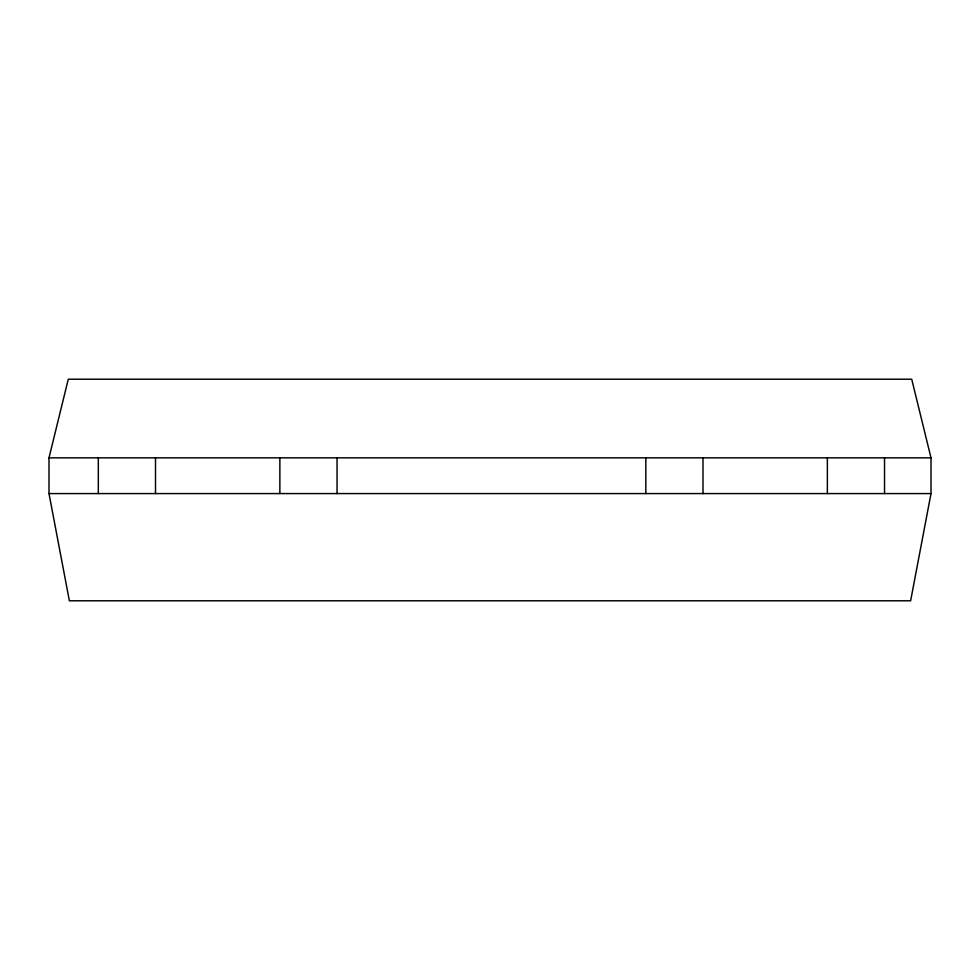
<?xml version="1.0" encoding="UTF-8"?>
<svg xmlns="http://www.w3.org/2000/svg" width="980" height="980" viewBox="0 0 980 980"><rect width="100%" height="100%" fill="white"/><g stroke="black" fill="none" stroke-linecap="round" stroke-linejoin="round"><path stroke-width="1.47" d="M931 493.577L910.628 600.789L69.372 600.789L49 493.577L49 457.832L68.282 379.211L911.719 379.211L931 457.832L931 493.577L49 493.577M49 457.832L931 457.832M884.536 457.832L884.536 493.577M827.365 457.832L827.365 493.577M702.991 457.832L702.991 493.577M645.82 457.832L645.82 493.577M337.046 457.832L337.046 493.577M279.864 457.832L279.864 493.577M155.502 457.832L155.502 493.577M98.319 457.832L98.319 493.577"/></g></svg>
